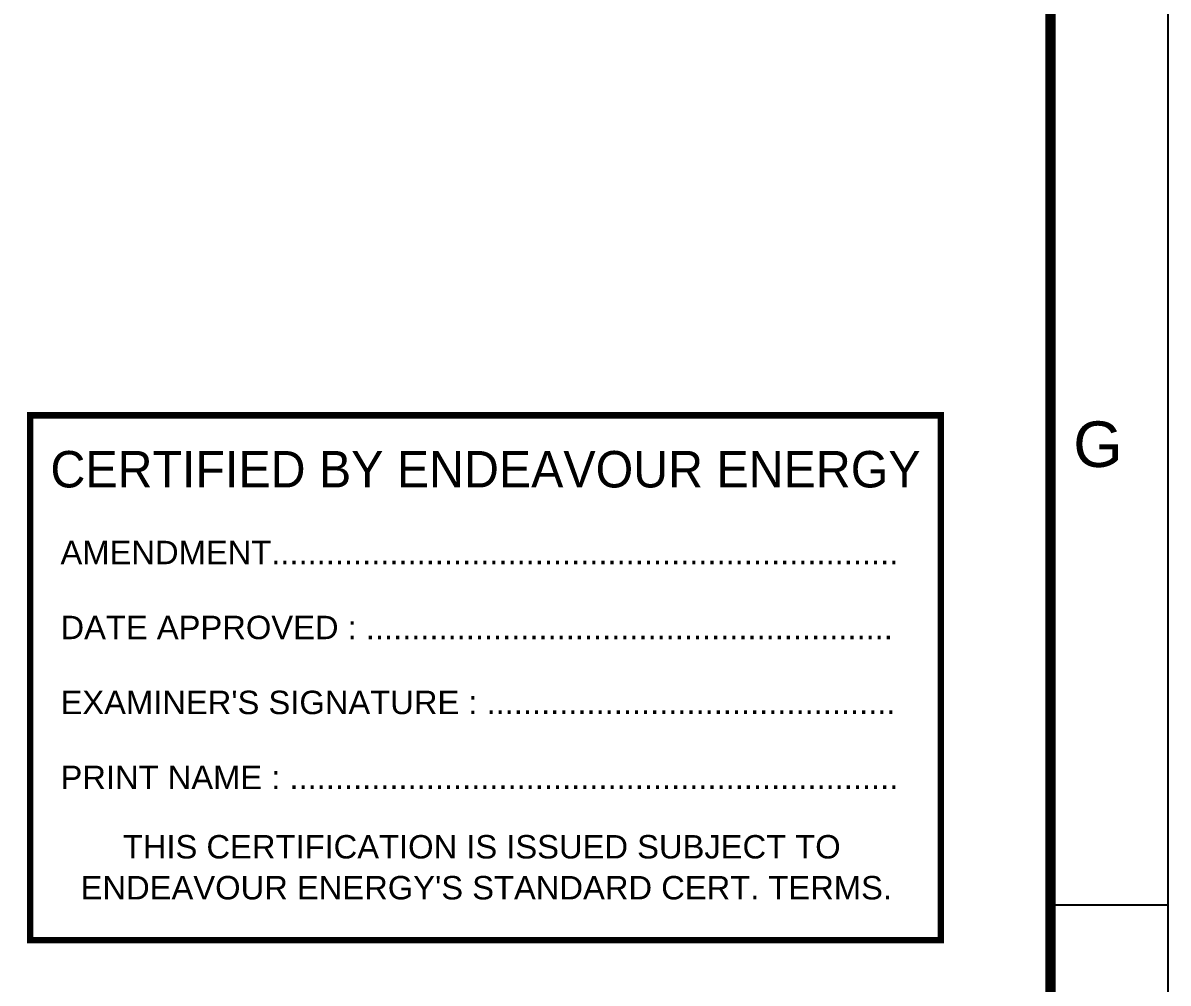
# Paper-space layout 'Retic (4)' of a CAD drawing. Header units: metres. Extents: x -30 to 775, y -5 to 571.
# Drawn here: x 686.5 to 774.5, y 68.3 to 142.1 of the extents above; entities that cross this region are included whole.
import ezdxf
from ezdxf.enums import TextEntityAlignment as Align

# ---------------------------------------------------------------- set-up
doc = ezdxf.new("R2010")
doc.units = ezdxf.units.M
doc.header["$LTSCALE"] = 0.7
doc.layers.get('0').update_dxf_attribs({"color": 6})
doc.layers.add('_User Miscellaneous5', color=7, linetype='Continuous', lineweight=35)
doc.layers.add('Notes', color=7, linetype='Continuous')
doc.layers.add('SupportsUG_SP_EXT', color=7, linetype='Continuous')
doc.layers.get('SupportsUG_SP_EXT').off()
doc.styles.add('ARIAL', font='arial.ttf', dxfattribs={"height": 2})
doc.styles.add('iecISOCP', font='isocp.shx')
doc.styles.get("Standard").update_dxf_attribs({"font": 'arial.ttf'})

# ---------------------------------------------------------------- blocks, each defined once
blk = doc.blocks.new('A1_FRAME_TITLE')
at = {"layer": 'Notes', "linetype": 'Continuous'}
blk.add_line((774.558, 76.723), (783.602, 76.723), dxfattribs=at)
at = {"layer": 'Notes', "color": 7, "linetype": 'Continuous'}
blk.add_lwpolyline([(-20.593, -3.071), (783.602, -3.071), (783.602, 573.257), (-20.593, 573.257)], close=True, dxfattribs=at)
at = {"layer": 'Notes', "color": 7, "linetype": 'Continuous', "const_width": 0.8}
blk.add_lwpolyline([(-11.549, 5.973), (774.558, 5.973), (774.558, 564.213), (-11.549, 564.213)], close=True, dxfattribs=at)
at = {"layer": 'Notes', "color": 7, "style": 'ARIAL'}
blk.add_text('G', height=3.5, dxfattribs=at).set_placement((776.308, 110.353))
at = {"layer": 'Notes', "color": 7}
blk.add_attdef('EPD_REF_NO', text='', height=5, dxfattribs=at).set_placement((739.572, 52.772), align=Align.CENTER)
at = {"layer": 'Notes', "color": 3, "style": 'iecISOCP', "flags": 8}
blk.add_attdef('VERSION_NO', text='', height=2.5, rotation=90, dxfattribs=at).set_placement((252.268, 44.54), align=Align.MIDDLE_CENTER)
at = {"layer": 'Notes', "color": 7, "style": 'ARIAL'}
for tag, p in [('CAP_NO', (463.393, 43.457)), ('IE_NUM', (463.255, 37.81)), ('REF_No_1', (285.446, 32.31)), ('REF_1', (307.006, 32.31)), ('GEN_WO', (391.914, 31.763)), ('HV_SWITCH', (463.669, 32.163)), ('REF_No_2', (285.446, 26.31)), ('REF_2', (307.006, 26.31)), ('OH_WO', (391.914, 25.812)), ('UBD_REF', (463.255, 25.828)), ('REF_No_3', (285.446, 20.31)), ('REF_3', (307.006, 20.31)), ('UG_WO', (391.914, 20.052)), ('GIS_MAP_No', (463.255, 20.043)), ('REF_No_4', (285.446, 14.31)), ('REF_4', (307.006, 14.31)), ('HV_OP_DIAG', (463.532, 14.199)), ('SUB_WO', (391.914, 13.812)), ('LGA', (463.151, 7.777))]:
    blk.add_attdef(tag, p, '', height=2, dxfattribs=at)
at = {"layer": 'Notes', "color": 7, "style": 'ARIAL', "width": 1.1}
for tag, p in [('T1', (634.579, 39.465)), ('T2', (634.579, 34.346)), ('T3', (634.579, 28.92)), ('T4', (634.579, 23.657)), ('T5', (634.579, 18.231)), ('T6', (634.579, 12.969))]:
    blk.add_attdef(tag, text='', height=3.5, dxfattribs=at).set_placement(p, align=Align.CENTER)
at = {"layer": 'Notes', "color": 7, "style": 'ARIAL'}
for tag, height, p in [('scale', 2, (517.961, 33.269)), ('DRAWN', 2, (517.961, 24.931)), ('REV', 5, (770.26, 17.095)), ('CHD', 2, (517.961, 8.931)), ('DESIGN', 2, (555.822, 9.155))]:
    blk.add_attdef(tag, text='', height=height, dxfattribs=at).set_placement(p, align=Align.CENTER)
blk.add_attdef('NUM', text='', height=7, dxfattribs=at).set_placement((742.572, 20.118), align=Align.MIDDLE_CENTER)
for tag, p in [('NS', (742.326, 8.119)), ('SHTS', (754.136, 8.119))]:
    blk.add_attdef(tag, text='', height=2, dxfattribs=at).set_placement(p, align=Align.MIDDLE)
at = {"layer": 'Notes', "style": 'iecISOCP'}
blk.add_attdef('ExportID', (-11.526, 2.346), '', height=2.5, dxfattribs=at)
at = {"layer": 'Notes', "style": 'iecISOCP', "flags": 1}
for tag, p in [('ProjectType', (-6.433, -26.841)), ('ProjectNumber', (2.953, -26.862)), ('DrawingNumber', (14.907, -26.847)), ('ProjectDescription', (26.957, -26.869)), ('ExportDate', (39.677, -26.833)), ('ExportUserName', (48.547, -26.844)), ('DesignerCompanyName', (60.877, -26.837)), ('ExportAreaOfInterest', (76.493, -26.857)), ('GIS_SUCCESS', (91.39, -26.824)), ('CAD_SUCCESS', (101.181, -26.827)), ('DEPOTCODE', (111.499, -26.921)), ('ExportCategories', (119.476, -26.841)), ('Comments', (133.778, -26.927)), ('EPD_-_VERSION_1.5', (141.195, -26.927))]:
    blk.add_attdef(tag, p, '', height=1, dxfattribs=at)
blk = doc.blocks.new('A$C07422D53')
at = {"layer": '_User Miscellaneous5', "const_width": 0.5}
blk.add_lwpolyline([(70, -40.317), (70, 0), (0, 0), (0, -40.317)], close=True, dxfattribs=at)
at = {"layer": '_User Miscellaneous5', "color": 2, "style": 'ARIAL', "width": 0.95}
blk.add_text('CERTIFIED BY ENDEAVOUR ENERGY', height=2.8, dxfattribs=at).set_placement((35, -4.134), align=Align.MIDDLE_CENTER)
at = {"layer": '_User Miscellaneous5', "style": 'ARIAL'}
for s, p in [('AMENDMENT.....................................................................', (2.328, -11.431)), ('DATE APPROVED : ..........................................................', (2.328, -17.191)), ("EXAMINER'S SIGNATURE : .............................................", (2.328, -22.951)), ('PRINT NAME : ...................................................................', (2.328, -28.711))]:
    blk.add_text(s, height=1.8, dxfattribs=at).set_placement(p)
for s, p in [('THIS CERTIFICATION IS ISSUED SUBJECT TO ', (35.061, -34.041)), ("ENDEAVOUR ENERGY'S STANDARD CERT. TERMS.", (35.061, -37.186))]:
    blk.add_text(s, height=1.8, dxfattribs=at).set_placement(p, align=Align.CENTER)

psp = doc.layouts.new('Retic (4)')

# ---------------------------------------------------------------- block references
psp.add_blockref('A$C07422D53', (687.048, 111.925))
at = {"layer": 'SupportsUG_SP_EXT'}
psp.add_blockref('A1_FRAME_TITLE', (-9.082, -2.39), dxfattribs=at)

doc.saveas('drawing.dxf')
